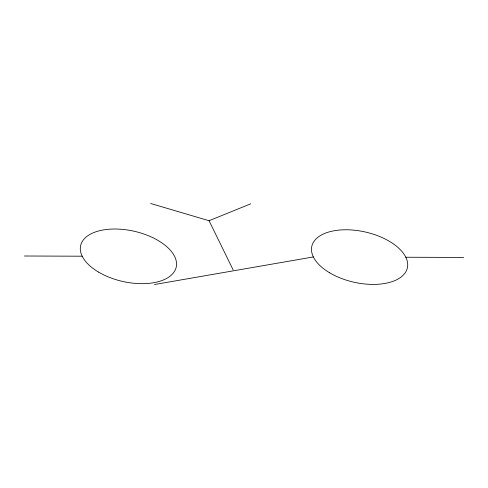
<?xml version="1.0" encoding="UTF-8"?>
<svg xmlns="http://www.w3.org/2000/svg" width="488" height="488" viewBox="0 0 488 488"><rect width="100%" height="100%" fill="white"/><g stroke="black" fill="none" stroke-linecap="round" stroke-linejoin="round"><path stroke-width="0.73" d="M150.646 203.484L209.059 220.722L250.74 203.807M154.513 284.516L313.345 256.944M24.4 256.011L82.191 256.2M405.809 257.243L463.6 257.432M209.059 220.722L233.142 269.894M329.687 272.822A48.995 25.748 12.7 0 0 407.193 268.583A48.995 25.748 12.7 0 0 341.862 229.879A48.995 25.748 12.7 0 0 329.687 272.822M98.527 272.078A48.995 25.748 12.7 0 0 176.034 267.833A48.995 25.748 12.7 0 0 110.703 229.128A48.995 25.748 12.7 0 0 98.527 272.078"/></g></svg>
